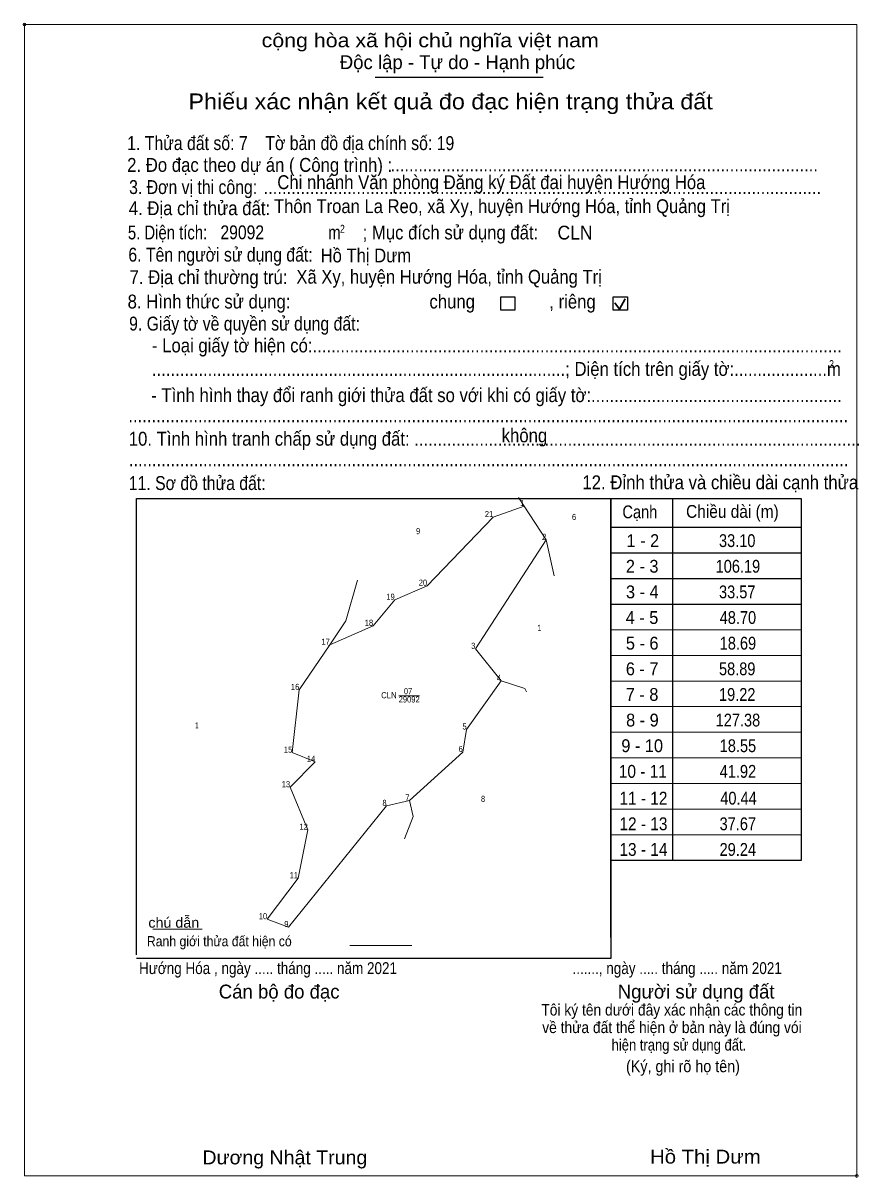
# Model space of a CAD drawing. Header units: metres. Extents: x 550927 to 554451, y 1816817 to 1819332.
# Drawn here: x 552754 to 553437, y 1816817 to 1817761 of the extents above; entities that cross this region are included whole.
import ezdxf
from ezdxf.enums import TextEntityAlignment as Align

# ---------------------------------------------------------------- set-up
doc = ezdxf.new("R2010")
doc.units = ezdxf.units.M
doc.header["$LTSCALE"] = 4.4
doc.header["$PDMODE"] = 32
doc.header["$PDSIZE"] = 2.2
doc.linetypes.add('SHORT_DASHED', pattern=[2.7, 1.5, -1.2])
for name, color, linetype, lineweight in [('1', 7, 'SHORT_DASHED', 13), ('10', 7, 'Continuous', 13), ('17', 7, 'Continuous', 13), ('2', 7, 'Continuous', 13), ('30', 7, 'Continuous', 13), ('6', 7, 'Continuous', 13), ('63', 7, 'Continuous', 13)]:
    doc.layers.add(name, color=color, linetype=linetype, lineweight=lineweight)

msp = doc.modelspace()

# ---------------------------------------------------------------- linework, layer by layer
at = {"layer": '1', "linetype": 'Continuous'}
msp.add_lwpolyline([(553163.45, 1817365.93), (553181.52, 1817338.2), (553123.63, 1817249.18), (553144.66, 1817223.01), (553116.46, 1817183.3), (553113.3, 1817164.88), (553069.78, 1817125.21), (553051.07, 1817120.82), (552970.88, 1817021.85), (552953.47, 1817028.24), (552978.67, 1817061.74), (552986.75, 1817101.36), (552972.22, 1817136.11), (552992.79, 1817156.89), (552973.97, 1817164.39), (552979.74, 1817215.61), (553004.68, 1817252.53), (553040.1, 1817267.99), (553057.67, 1817289.29), (553084.21, 1817300.81), (553138.16, 1817356.85)], close=True, dxfattribs=at)
at = {"layer": '10'}
for points in [[(553158.96, 1817372.83), (553163.45, 1817365.93), (553181.52, 1817338.2), (553188.02, 1817308.86)], [(553003.58, 1817252.05), (553004.68, 1817252.53), (553040.1, 1817267.99), (553057.67, 1817289.29), (553084.21, 1817300.81), (553138.16, 1817356.85), (553163.45, 1817365.93)], [(553144.66, 1817223.01), (553123.63, 1817249.18), (553181.52, 1817338.2)], [(553027.26, 1817305.25), (553017.88, 1817272.07), (553004.68, 1817252.53), (552979.74, 1817215.61), (552973.97, 1817164.39), (552992.79, 1817156.89), (552972.22, 1817136.11), (552986.75, 1817101.36), (552978.67, 1817061.74), (552953.47, 1817028.24), (552970.88, 1817021.85), (553051.07, 1817120.82), (553069.78, 1817125.21)], [(553165.3, 1817214.1), (553164.03, 1817216.93), (553144.66, 1817223.01), (553116.46, 1817183.3), (553113.3, 1817164.88), (553069.78, 1817125.21), (553072.9, 1817112.1), (553065.81, 1817093.98)]]:
    msp.add_lwpolyline(points, dxfattribs=at)
at = {"layer": '17'}
msp.add_line((552860.12, 1817020.23), (552900.22, 1817020.23), dxfattribs=at)
at = {"layer": '2', "lineweight": 25}
for p, q in [((553041.6, 1817716.37), (553179.17, 1817716.37)), ((552846.54, 1817371.99), (553234.42, 1817371.99)), ((552846.54, 1816999.19), (552846.54, 1817371.99)), ((553234.42, 1816996.13), (552846.54, 1816996.13))]:
    msp.add_line(p, q, dxfattribs=at)
at = {"layer": '2', "lineweight": 35}
for p, q in [((553237.58, 1817531.97), (553241.45, 1817526.94)), ((553241.45, 1817526.94), (553246.16, 1817535.37))]:
    msp.add_line(p, q, dxfattribs=at)
at = {"layer": '2'}
msp.add_lwpolyline([(552755.07, 1817759.52), (553435.36, 1817759.52), (553435.36, 1816818.6), (552755.07, 1816818.6)], close=True, dxfattribs=at)
at = {"layer": '2', "lineweight": 25}
for points in [[(553144.32, 1817536.82), (553156, 1817536.82), (553156, 1817525.93), (553144.32, 1817525.93)], [(553236.24, 1817536.82), (553247.92, 1817536.82), (553247.92, 1817525.93), (553236.24, 1817525.93)]]:
    msp.add_lwpolyline(points, close=True, dxfattribs=at)
at = {"layer": '2'}
for p in [(552755.07, 1817759.52), (553435.35, 1816818.6)]:
    msp.add_point(p, dxfattribs=at)
at = {"layer": '30', "lineweight": 25}
for p, q in [((553234.41, 1817013.41), (553234.41, 1817372.01)), ((553234.41, 1817372.01), (553389.8, 1817372.01)), ((553284.7, 1817372.01), (553284.7, 1817076.27)), ((553234.41, 1817348.63), (553389.8, 1817348.63)), ((553234.41, 1817327.68), (553389.8, 1817327.68)), ((553234.41, 1817306.73), (553389.8, 1817306.73)), ((553234.41, 1817285.79), (553389.8, 1817285.79))]:
    msp.add_line(p, q, dxfattribs=at)
at = {"layer": '30'}
for p, q in [((553234.41, 1817264.83), (553389.8, 1817264.83)), ((553234.41, 1817243.88), (553389.8, 1817243.88)), ((553234.41, 1817222.93), (553389.8, 1817222.93)), ((553234.41, 1817201.98), (553389.8, 1817201.98)), ((553234.41, 1817181.03), (553389.8, 1817181.03)), ((553234.41, 1817160.08), (553389.8, 1817160.08)), ((553234.41, 1817139.13), (553389.8, 1817139.13)), ((553234.41, 1817118.17), (553389.8, 1817118.17)), ((553234.41, 1817097.22), (553389.8, 1817097.22)), ((553234.41, 1817076.26), (553389.8, 1817076.26))]:
    msp.add_line(p, q, dxfattribs=at)
at = {"layer": '30', "lineweight": 25}
msp.add_lwpolyline([(553389.8, 1817372.01), (553389.8, 1817076.27), (553234.41, 1817076.27)], dxfattribs=at)
at = {"layer": '6'}
msp.add_line((553020.94, 1817006.72), (553071.63, 1817006.72), dxfattribs=at)
at = {"layer": '63', "lineweight": 25}
msp.add_line((553234.42, 1817372), (553234.42, 1816996.14), dxfattribs=at)
at = {"layer": '63'}
msp.add_line((553060.99, 1817210.92), (553078.06, 1817210.92), dxfattribs=at)

# ---------------------------------------------------------------- texts
at = {"layer": '1'}
for s, width, p in [('CLN', 0.95, (553052.965, 1817208.83)), ('07', 0.8, (553068.62, 1817212.09)), ('29092', 0.85, (553069.54, 1817205.37))]:
    msp.add_text(s, height=5, dxfattribs=dict(at, width=width)).set_placement(p, align=Align.CENTER)
at = {"layer": '10'}
for s, height, width, p in [('1 - 2', 10.48, 0.95, (553260.525, 1817332.41)), ('33.10', 10.47, 0.85, (553337.635, 1817332.41)), ('2 - 3', 10.48, 0.95, (553259.97, 1817311.46)), ('106.19', 10.47, 0.85, (553338.2, 1817311.46)), ('3 - 4', 10.48, 0.95, (553260.045, 1817290.52)), ('33.57', 10.47, 0.85, (553337.655, 1817290.52)), ('4 - 5', 10.48, 0.95, (553259.85, 1817269.57)), ('48.70', 10.47, 0.85, (553338.205, 1817269.57)), ('5 - 6', 10.48, 0.95, (553259.97, 1817248.61)), ('18.69', 10.47, 0.85, (553338.22, 1817248.61)), ('6 - 7', 10.48, 0.95, (553259.94, 1817227.65)), ('58.89', 10.47, 0.85, (553337.64, 1817227.65)), ('7 - 8', 10.48, 0.95, (553259.895, 1817206.71)), ('19.22', 10.47, 0.85, (553337.65, 1817206.71)), ('8 - 9', 10.48, 0.95, (553260.15, 1817185.76)), ('127.38', 10.47, 0.85, (553338.225, 1817185.76)), ('9 - 10', 10.48, 0.95, (553259.965, 1817164.81)), ('18.55', 10.47, 0.85, (553338.225, 1817164.81)), ('10 - 11', 10.48, 0.9, (553260.52, 1817143.85)), ('41.92', 10.47, 0.85, (553338.22, 1817143.85)), ('11 - 12', 10.48, 0.9, (553260.985, 1817121.95)), ('40.44', 10.47, 0.85, (553338.685, 1817121.95)), ('12 - 13', 10.48, 0.9, (553261, 1817100.99)), ('37.67', 10.47, 0.85, (553338.115, 1817100.99)), ('13 - 14', 10.48, 0.9, (553260.995, 1817080.04)), ('29.24', 10.47, 0.85, (553338.125, 1817080.04))]:
    msp.add_text(s, height=height, dxfattribs=dict(at, width=width)).set_placement(p, align=Align.CENTER)
at = {"layer": '2'}
for s, height, width, p in [('cộng hòa xã hội chủ nghĩa việt nam', 11.35, 1.15, (552948.92, 1817740.88)), ('1. Thửa đất số: 7    Tờ bản đồ địa chính số: 19', 11.38, 0.85, (552839.02, 1817656.86)), ('2. Đo đạc theo dự án ( Công trình) : ', 11.36, 0.9, (552839.02, 1817639.05)), ('Chi nhánh Văn phòng Đăng ký Đất đai huyện Hướng Hóa', 11.35, 0.9, (552961.73, 1817624.91)), ('............................................................................................', 11.36, 0.9, (553054.2, 1817639.43)), ('3. Đơn vị thi công:', 11.36, 0.85, (552840.63, 1817620.93)), ('........................................................................................................................', 11.36, 0.9, (552950.38, 1817620.93)), ('Thôn Troan La Reo, xã Xy, huyện Hướng Hóa, tỉnh Quảng Trị', 11.28, 0.9, (552959.04, 1817605.33)), ('4. Địa chỉ thửa đất:', 11.36, 0.9, (552840.32, 1817603.65)), ('5. Diện tích:', 11.36, 0.8, (552839.62, 1817583.83)), ('29092', 11.28, 0.85, (552915.27, 1817583.99)), ('m', 11.35, 0.8, (553003.37, 1817583.83)), ('2', 6.487, 0.8, (553013.04, 1817589.27)), ('; Mục đích sử dụng đất:', 11.35, 0.9, (553031.48, 1817583.83)), ('CLN', 11.28, 0.95, (553190.76, 1817583.75)), ('6. Tên người sử dụng đất:', 11.36, 0.85, (552840, 1817565.71)), ('Hồ Thị Dưm', 11.28, 0.9, (552997.16, 1817565.08)), ('7. Địa chỉ thường trú:', 11.36, 0.9, (552841.01, 1817547.27)), ('Xã Xy, huyện Hướng Hóa, tỉnh Quảng Trị', 11.28, 0.9, (552977.33, 1817547.66)), ('8. Hình thức sử dụng:', 11.36, 0.9, (552839.4, 1817527.38)), ('chung                , riêng', 11.35, 0.9, (553086.08, 1817527.38)), ('9. Giấy tờ về quyền sử dụng đất:', 11.36, 0.85, (552840.63, 1817509.33)), ('     - Loại giấy tờ hiện có:..................................................................................................................', 11.35, 0.9, (552840.32, 1817491.52)), ('     .........................................................................................; Diện tích trên giấy tờ:....................m', 11.35, 0.9, (552840.32, 1817472.32)), ('2', 6.487, 0.8, (553412.79, 1817478.68)), ('     - Tình hình thay đổi ranh giới thửa đất so với khi có giấy tờ:......................................................', 11.35, 0.9, (552839.72, 1817450.89)), ('...........................................................................................................................................................', 11.35, 0.9, (552840, 1817434.45)), ('không', 11.35, 0.9, (553145.14, 1817418.01)), ('10. Tình hình tranh chấp sử dụng đất: ................................................................................................', 11.36, 0.9, (552840.32, 1817415.25)), ('...........................................................................................................................................................', 11.35, 0.9, (552840.32, 1817398.43)), ('11. Sơ đồ thửa đất:', 11.36, 0.85, (552840.32, 1817379.01)), ('12. Đỉnh thửa và chiều dài cạnh thửa', 11.38, 0.9, (553211.07, 1817379.61)), ('Hướng Hóa , ngày ..... tháng ..... năm 2021', 9.704, 0.85, (552848.76, 1816983.42)), ('......., ngày ..... tháng ..... năm 2021', 9.704, 0.85, (553203.05, 1816983.42)), ('(Ký, ghi rõ họ tên)', 9.733, 0.9, (553246.76, 1816903.23)), ('Dương Nhật Trung', 11.37, 1.05, (552900.53, 1816827.9)), ('Hồ Thị Dưm', 11.28, 1.1, (553266.44, 1816828.57))]:
    msp.add_text(s, height=height, dxfattribs=dict(at, width=width)).set_placement(p)
for s, p in [('Độc lập - Tự do - Hạnh phúc', (553012.8, 1817723)), ('Cán bộ đo đạc', (552913.9, 1816963.45)), ('Người sử dụng đất', (553239.99, 1816963.45))]:
    msp.add_text(s, height=11.35, dxfattribs=at).set_placement(p)
for s, height, width, p in [('Phiếu xác nhận kết quả đo đạc hiện trạng thửa đất', 12.97, 1.1, (553103.38, 1817690.12)), ('Tôi ký tên dưới đây xác nhận các thông tin', 9.38, 0.9, (553284.165, 1816949.53)), ('về thửa đất thể hiện ở bản này là đúng vói', 9.38, 0.9, (553284.29, 1816935.18)), ('hiện trạng sử dụng đất.', 9.36, 0.85, (553289.99, 1816920.9))]:
    msp.add_text(s, height=height, dxfattribs=dict(at, width=width)).set_placement(p, align=Align.CENTER)
msp.add_text('.', height=3.244, dxfattribs=at).set_placement((553435.277, 1816816.83), align=Align.CENTER)
at = {"layer": '30'}
for s, width, p in [('Cạnh', 0.85, (553243.83, 1817355.92)), ('Chiều dài (m)', 0.9, (553295.86, 1817356.28))]:
    msp.add_text(s, height=10.48, dxfattribs=dict(at, width=width)).set_placement(p)
at = {"layer": '6'}
for s, width, p in [('chú dẫn', 1.05, (552856.37, 1817021.31)), ('Ranh giới thửa đất hiện có ', 0.9, (552855.12, 1817006.12))]:
    msp.add_text(s, height=8.314, dxfattribs=dict(at, width=width)).set_placement(p)
at = {"layer": '63'}
for s, width, p in [(' 1', 0.75, (553163.45, 1817365.93)), (' 21', 0.8, (553138.16, 1817356.85)), (' 2', 0.85, (553181.52, 1817338.2)), (' 20', 0.85, (553084.21, 1817300.81)), (' 19', 0.85, (553057.67, 1817289.29)), (' 18', 0.85, (553040.1, 1817267.99)), (' 17', 0.85, (553004.68, 1817252.53)), (' 3', 0.8, (553123.63, 1817249.18)), (' 16', 0.85, (552979.74, 1817215.61)), (' 4', 0.85, (553144.66, 1817223.01)), (' 5', 0.8, (553116.46, 1817183.3)), (' 15', 0.85, (552973.97, 1817164.39)), (' 6', 0.85, (553113.3, 1817164.88)), (' 14', 0.85, (552992.79, 1817156.89)), (' 13', 0.85, (552972.22, 1817136.11)), (' 7', 0.8, (553069.78, 1817125.21)), (' 8', 0.8, (553051.07, 1817120.82)), (' 12', 0.85, (552986.75, 1817101.36)), (' 11', 0.8, (552978.67, 1817061.74)), (' 10', 0.85, (552953.47, 1817028.24)), (' 9', 0.85, (552970.88, 1817021.85))]:
    msp.add_text(s, height=5, dxfattribs=dict(at, width=width)).set_placement(p, align=Align.RIGHT)
for s, width, p in [('6', 0.8, (553204.285, 1817354.49)), ('9', 0.8, (553076.85, 1817342.9)), ('1', 0.65, (553175.92, 1817263.86)), ('1', 0.65, (552896.07, 1817184.22)), ('8', 0.75, (553129.89, 1817124.11))]:
    msp.add_text(s, height=5, dxfattribs=dict(at, width=width)).set_placement(p, align=Align.CENTER)
msp.add_text('D', height=0.01, dxfattribs=at).set_placement((553003.585, 1817252.05), align=Align.CENTER)

doc.saveas('drawing.dxf')
